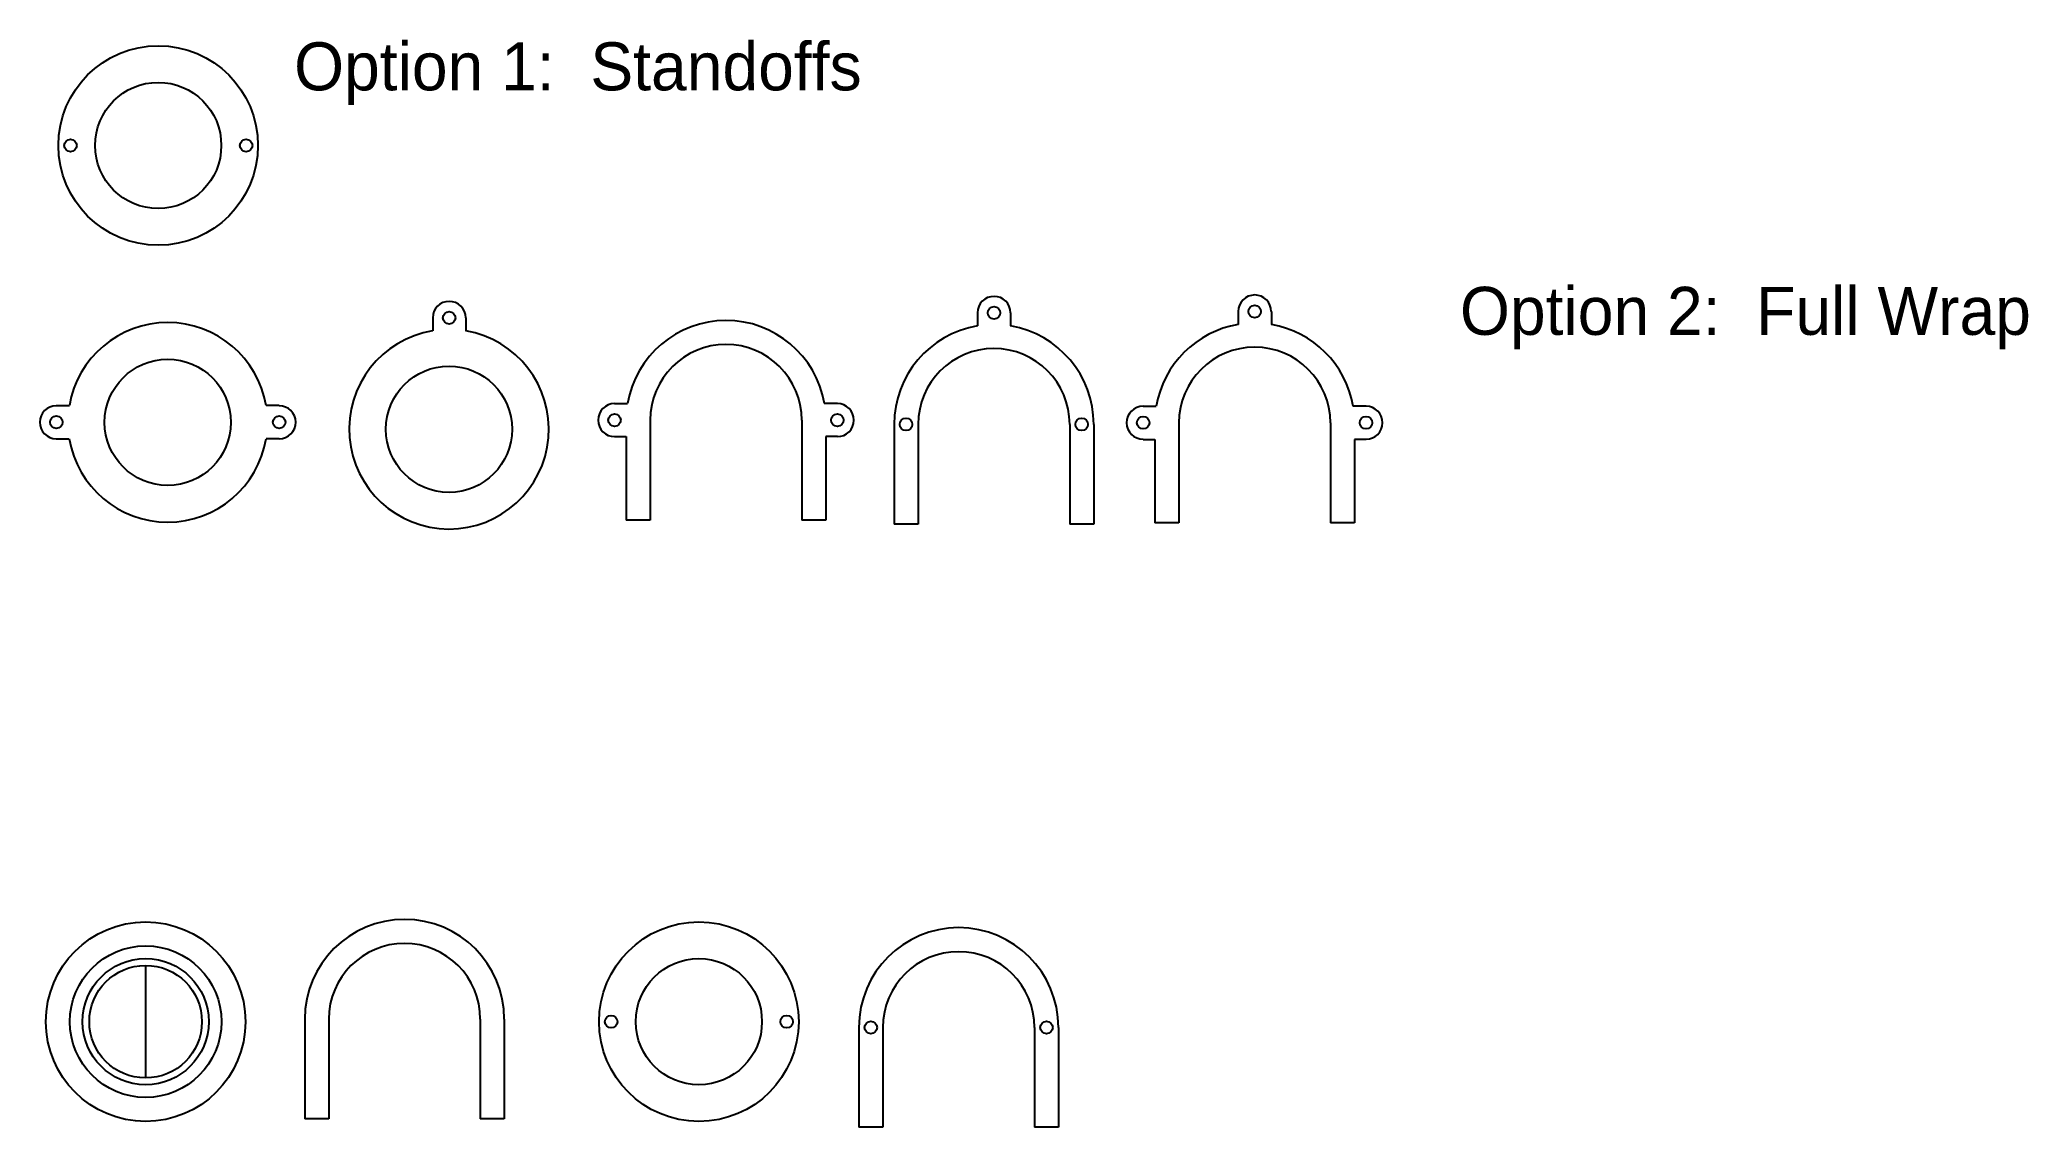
# Model space of a CAD drawing. Header units: inches. Extents: x 19.3 to 40, y 3.6 to 14.9.
import ezdxf

# ---------------------------------------------------------------- set-up
doc = ezdxf.new("R2010")
doc.units = ezdxf.units.IN
doc.header["$MEASUREMENT"] = 0

msp = doc.modelspace()

# ---------------------------------------------------------------- linework, layer by layer
for p, q in [((23.373, 12.013), (23.373, 11.878)), ((23.717, 12.013), (23.717, 11.877)), ((29.046, 12.065), (29.046, 11.93)), ((29.391, 12.065), (29.391, 11.929)), ((31.761, 12.079), (31.761, 11.944)), ((32.106, 12.079), (32.106, 11.943)), ((19.454, 11.099), (19.59, 11.099)), ((21.775, 11.099), (21.639, 11.099)), ((25.267, 11.121), (25.402, 11.121)), ((27.587, 11.121), (27.451, 11.121)), ((30.771, 11.093), (30.907, 11.093)), ((33.092, 11.093), (32.956, 11.093)), ((25.267, 10.776), (25.388, 10.776)), ((25.388, 10.776), (25.388, 9.907)), ((25.638, 10.947), (25.638, 9.907)), ((27.216, 10.947), (27.216, 9.907)), ((27.466, 10.776), (27.466, 9.907)), ((27.587, 10.776), (27.466, 10.776)), ((28.177, 10.904), (28.177, 9.865)), ((28.427, 10.904), (28.427, 9.865)), ((30.006, 10.904), (30.006, 9.865)), ((30.256, 10.904), (30.256, 9.865)), ((31.142, 10.919), (31.142, 9.88)), ((32.721, 10.919), (32.721, 9.88)), ((19.454, 10.754), (19.589, 10.754)), ((21.775, 10.754), (21.639, 10.754)), ((30.771, 10.748), (30.892, 10.748)), ((30.892, 10.748), (30.892, 9.88)), ((32.971, 10.748), (32.971, 9.88)), ((33.092, 10.748), (32.971, 10.748)), ((25.638, 9.907), (25.388, 9.907)), ((27.466, 9.907), (27.216, 9.907)), ((28.427, 9.865), (28.177, 9.865)), ((30.256, 9.865), (30.006, 9.865)), ((31.142, 9.88), (30.892, 9.88)), ((32.971, 9.88), (32.721, 9.88)), ((20.384, 5.27), (20.384, 4.098)), ((22.041, 4.71), (22.041, 3.671)), ((22.291, 4.71), (22.291, 3.671)), ((23.869, 4.71), (23.869, 3.671)), ((24.119, 4.71), (24.119, 3.671)), ((27.811, 4.624), (27.811, 3.585)), ((28.061, 4.624), (28.061, 3.585)), ((29.64, 4.624), (29.64, 3.585)), ((29.89, 4.624), (29.89, 3.585)), ((22.291, 3.671), (22.041, 3.671)), ((24.119, 3.671), (23.869, 3.671)), ((28.061, 3.585), (27.811, 3.585)), ((29.89, 3.585), (29.64, 3.585))]:
    msp.add_line(p, q)
for centre, radius in [((20.515, 13.808), 1.039), ((20.515, 13.808), 0.657), ((19.601, 13.808), 0.065), ((21.43, 13.808), 0.065), ((23.545, 12.013), 0.065), ((29.218, 12.065), 0.065), ((31.933, 12.079), 0.065), ((20.614, 10.925), 0.657), ((23.543, 10.853), 0.657), ((19.454, 10.926), 0.065), ((21.775, 10.926), 0.065), ((25.267, 10.948), 0.065), ((27.587, 10.948), 0.065), ((30.771, 10.921), 0.065), ((33.092, 10.921), 0.065), ((28.302, 10.904), 0.065), ((30.131, 10.904), 0.065), ((20.384, 4.684), 1.039), ((26.145, 4.684), 1.039), ((20.384, 4.684), 0.789), ((20.384, 4.684), 0.657), ((20.384, 4.684), 0.586), ((26.145, 4.684), 0.657), ((25.231, 4.684), 0.065), ((27.059, 4.684), 0.065), ((27.936, 4.624), 0.065), ((29.765, 4.624), 0.065)]:
    msp.add_circle(centre, radius)
for centre, radius, start, end in [((29.218, 12.065), 0.172, 0, 180), ((31.933, 12.079), 0.172, 0, 180), ((23.545, 12.013), 0.172, 0, 180), ((20.614, 10.925), 1.039, 9.6449, 170.3551), ((23.543, 10.853), 1.039, 99.4444, 80.3551), ((26.427, 10.947), 1.039, 9.6449, 170.408), ((29.217, 10.904), 1.039, 99.4388, 180), ((29.217, 10.904), 1.039, 0, 80.3551), ((31.932, 10.919), 1.039, 99.4388, 170.408), ((31.932, 10.919), 1.039, 9.6449, 80.3608), ((26.427, 10.947), 0.789, 0, 180), ((29.217, 10.904), 0.789, 0, 180), ((31.932, 10.919), 0.789, 0, 180), ((19.454, 10.926), 0.172, 90, 270), ((21.775, 10.926), 0.172, 270, 90), ((25.267, 10.948), 0.172, 90, 270), ((27.587, 10.948), 0.172, 270, 90), ((30.771, 10.921), 0.172, 90, 270), ((33.092, 10.921), 0.172, 270, 90), ((20.614, 10.925), 1.039, 189.4444, 350.5612), ((23.08, 4.71), 1.039, 0, 180), ((28.85, 4.624), 1.039, 0, 180), ((23.08, 4.71), 0.789, 0, 180), ((28.85, 4.624), 0.789, 0, 180)]:
    msp.add_arc(centre, radius, start, end)

# ---------------------------------------------------------------- texts
for s, p in [('Option 1:  Standoffs', (21.93, 14.382)), ('Option 2:  Full Wrap', (34.07, 11.836))]:
    msp.add_text(s, height=0.5).set_placement(p)

doc.saveas('drawing.dxf')
